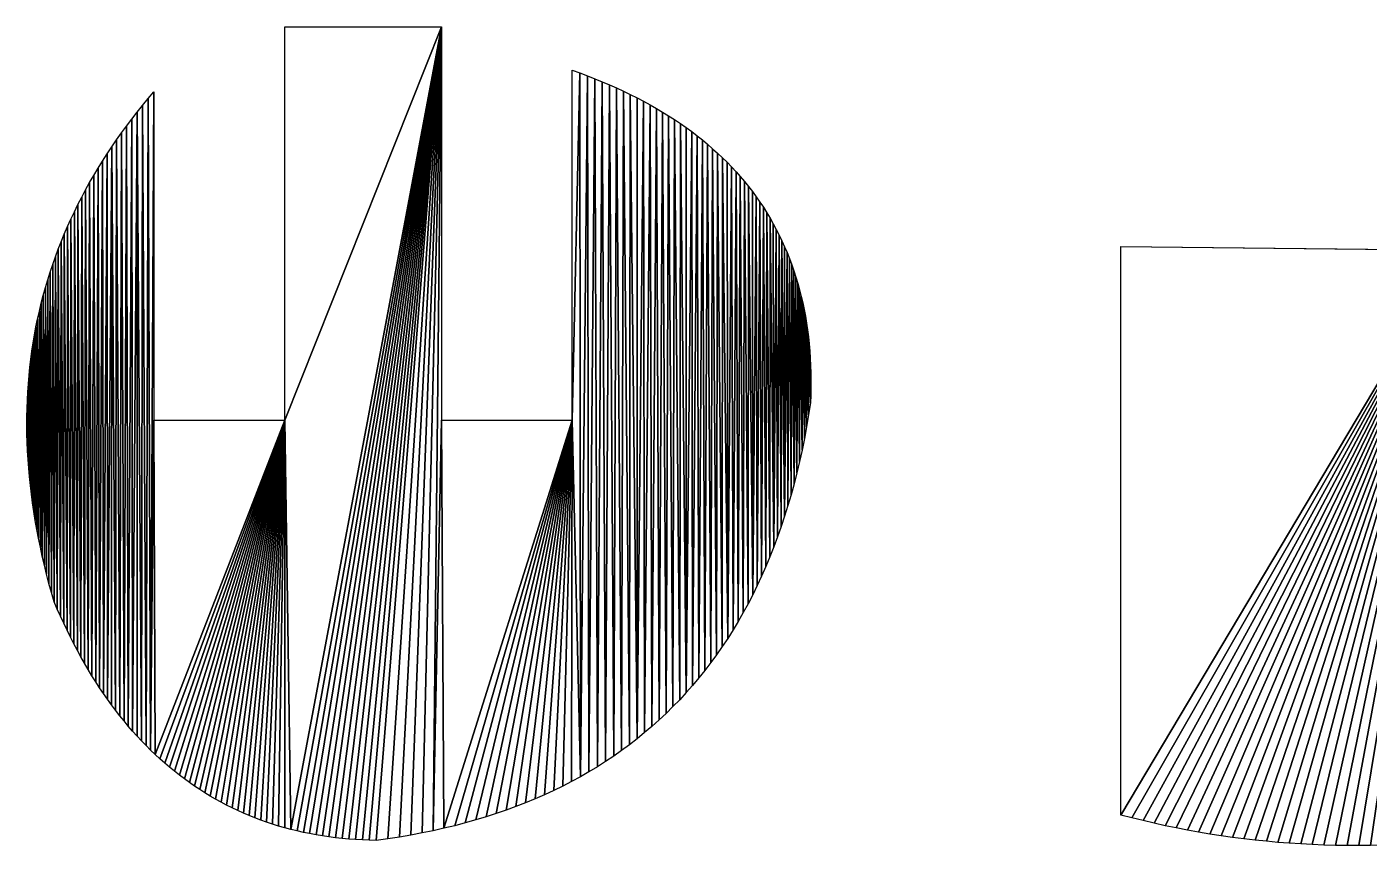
# Model space of a CAD drawing. Extents: x 10 to 917, y 10 to 841.
# Drawn here: x 12.2 to 77.2, y 610.5 to 650.5 of the extents above; entities that cross this region are included whole.
import ezdxf

# ---------------------------------------------------------------- set-up
doc = ezdxf.new("R2010")
doc.units = 0
doc.header["$MEASUREMENT"] = 0
doc.layers.get('0').update_dxf_attribs({"linetype": 'CONTINUOUS'})

msp = doc.modelspace()

# ---------------------------------------------------------------- linework, layer by layer
for p, q in [((24.666, 631.412), (24.666, 650.502)), ((24.666, 650.502), (32.259, 650.502)), ((32.259, 650.502), (32.259, 631.412)), ((38.6, 631.412), (38.6, 648.397)), ((38.6, 648.397), (38.974, 648.263)), ((38.974, 648.263), (39.342, 648.126)), ((39.342, 648.126), (39.704, 647.985)), ((39.704, 647.985), (40.06, 647.84)), ((40.06, 647.84), (40.409, 647.692)), ((40.409, 647.692), (40.753, 647.539)), ((17.774, 646.688), (18.046, 647.017)), ((18.046, 647.017), (18.325, 647.344)), ((18.325, 647.344), (18.325, 631.412)), ((40.753, 647.539), (41.09, 647.383)), ((41.09, 647.383), (41.421, 647.224)), ((41.421, 647.224), (41.746, 647.06)), ((41.746, 647.06), (42.065, 646.892)), ((17.249, 646.024), (17.508, 646.357)), ((17.508, 646.357), (17.774, 646.688)), ((42.065, 646.892), (42.378, 646.721)), ((42.378, 646.721), (42.684, 646.546)), ((42.684, 646.546), (42.985, 646.368)), ((42.985, 646.368), (43.279, 646.185)), ((16.75, 645.353), (16.996, 645.689)), ((16.996, 645.689), (17.249, 646.024)), ((43.279, 646.185), (43.567, 645.999)), ((43.567, 645.999), (43.849, 645.809)), ((43.849, 645.809), (44.125, 645.615)), ((44.125, 645.615), (44.395, 645.418)), ((16.276, 644.674), (16.51, 645.014)), ((16.51, 645.014), (16.75, 645.353)), ((44.395, 645.418), (44.658, 645.216)), ((44.658, 645.216), (44.916, 645.011)), ((44.916, 645.011), (45.167, 644.802)), ((15.829, 643.988), (16.049, 644.332)), ((16.049, 644.332), (16.276, 644.674)), ((45.167, 644.802), (45.412, 644.59)), ((45.412, 644.59), (45.651, 644.373)), ((45.651, 644.373), (45.884, 644.153)), ((15.615, 643.642), (15.829, 643.988)), ((45.884, 644.153), (46.11, 643.929)), ((46.11, 643.929), (46.331, 643.701)), ((46.331, 643.701), (46.545, 643.47)), ((15.206, 642.944), (15.407, 643.294)), ((15.407, 643.294), (15.615, 643.642)), ((46.545, 643.47), (46.753, 643.235)), ((46.753, 643.235), (46.956, 642.996)), ((14.822, 642.239), (15.011, 642.592)), ((15.011, 642.592), (15.206, 642.944)), ((46.956, 642.996), (47.152, 642.753)), ((47.152, 642.753), (47.341, 642.506)), ((47.341, 642.506), (47.525, 642.256)), ((14.465, 641.526), (14.64, 641.883)), ((14.64, 641.883), (14.822, 642.239)), ((47.525, 642.256), (47.702, 642.002)), ((47.702, 642.002), (47.874, 641.744)), ((47.874, 641.744), (48.039, 641.482)), ((14.133, 640.806), (14.296, 641.167)), ((14.296, 641.167), (14.465, 641.526)), ((48.039, 641.482), (48.198, 641.217)), ((48.198, 641.217), (48.351, 640.948)), ((13.827, 640.078), (13.977, 640.443)), ((13.977, 640.443), (14.133, 640.806)), ((48.351, 640.948), (48.498, 640.675)), ((48.498, 640.675), (48.638, 640.398)), ((13.684, 639.711), (13.827, 640.078)), ((48.638, 640.398), (48.773, 640.118)), ((48.773, 640.118), (48.901, 639.833)), ((48.901, 639.833), (49.023, 639.545)), ((65.21, 612.257), (65.21, 639.84)), ((65.21, 639.84), (81.509, 639.665)), ((13.417, 638.972), (13.547, 639.342)), ((13.547, 639.342), (13.684, 639.711)), ((49.023, 639.545), (49.14, 639.254)), ((49.14, 639.254), (49.249, 638.958)), ((13.175, 638.225), (13.293, 638.599)), ((13.293, 638.599), (13.417, 638.972)), ((49.249, 638.958), (49.353, 638.659)), ((49.353, 638.659), (49.451, 638.355)), ((12.96, 637.471), (13.064, 637.849)), ((13.064, 637.849), (13.175, 638.225)), ((49.451, 638.355), (49.542, 638.049)), ((49.542, 638.049), (49.628, 637.738)), ((12.861, 637.091), (12.96, 637.471)), ((49.628, 637.738), (49.707, 637.424)), ((49.707, 637.424), (49.78, 637.105)), ((12.684, 636.325), (12.77, 636.709)), ((12.77, 636.709), (12.861, 637.091)), ((49.78, 637.105), (49.847, 636.783)), ((49.847, 636.783), (49.907, 636.458)), ((12.533, 635.552), (12.605, 635.94)), ((12.605, 635.94), (12.684, 636.325)), ((49.907, 636.458), (49.962, 636.128)), ((49.962, 636.128), (50.011, 635.795)), ((12.467, 635.163), (12.533, 635.552)), ((50.011, 635.795), (50.053, 635.458)), ((50.053, 635.458), (50.089, 635.117)), ((12.354, 634.379), (12.407, 634.772)), ((12.407, 634.772), (12.467, 635.163)), ((50.089, 635.117), (50.119, 634.772)), ((50.119, 634.772), (50.143, 634.424)), ((12.267, 633.587), (12.308, 633.984)), ((12.308, 633.984), (12.354, 634.379)), ((50.143, 634.424), (50.161, 634.072)), ((50.161, 634.072), (50.172, 633.716)), ((12.234, 633.188), (12.267, 633.587)), ((50.172, 633.716), (50.178, 633.356)), ((50.178, 633.356), (50.177, 632.993)), ((12.185, 632.385), (12.206, 632.787)), ((12.206, 632.787), (12.234, 633.188)), ((50.17, 632.626), (50.157, 632.255)), ((50.177, 632.993), (50.17, 632.626)), ((12.163, 631.574), (12.171, 631.98)), ((12.171, 631.98), (12.185, 632.385)), ((50.157, 632.255), (50.066, 631.669)), ((12.161, 631.166), (12.163, 631.574)), ((18.325, 631.412), (24.666, 631.412)), ((32.259, 631.412), (38.6, 631.412)), ((50.066, 631.669), (49.967, 631.092)), ((12.166, 630.755), (12.161, 631.166)), ((12.178, 630.343), (12.166, 630.755)), ((49.967, 631.092), (49.86, 630.523)), ((12.195, 629.93), (12.178, 630.343)), ((49.86, 630.523), (49.746, 629.962)), ((12.219, 629.514), (12.195, 629.93)), ((12.25, 629.096), (12.219, 629.514)), ((49.624, 629.409), (49.495, 628.864)), ((49.746, 629.962), (49.624, 629.409)), ((12.287, 628.677), (12.25, 629.096)), ((49.495, 628.864), (49.358, 628.326)), ((12.331, 628.255), (12.287, 628.677)), ((12.381, 627.832), (12.331, 628.255)), ((49.358, 628.326), (49.214, 627.797)), ((12.437, 627.407), (12.381, 627.832)), ((12.5, 626.98), (12.437, 627.407)), ((49.214, 627.797), (49.062, 627.277)), ((12.569, 626.551), (12.5, 626.98)), ((48.903, 626.764), (48.736, 626.259)), ((49.062, 627.277), (48.903, 626.764)), ((12.645, 626.12), (12.569, 626.551)), ((12.727, 625.687), (12.645, 626.12)), ((48.736, 626.259), (48.561, 625.762)), ((12.816, 625.253), (12.727, 625.687)), ((48.561, 625.762), (48.379, 625.273)), ((12.911, 624.816), (12.816, 625.253)), ((13.012, 624.378), (12.911, 624.816)), ((48.19, 624.793), (47.993, 624.32)), ((48.379, 625.273), (48.19, 624.793)), ((13.12, 623.938), (13.012, 624.378)), ((47.993, 624.32), (47.788, 623.855)), ((13.235, 623.495), (13.12, 623.938)), ((13.355, 623.051), (13.235, 623.495)), ((47.788, 623.855), (47.576, 623.399)), ((13.483, 622.605), (13.355, 623.051)), ((47.356, 622.95), (47.129, 622.51)), ((47.576, 623.399), (47.356, 622.95)), ((13.635, 622.252), (13.483, 622.605)), ((13.79, 621.904), (13.635, 622.252)), ((47.129, 622.51), (46.894, 622.078)), ((13.948, 621.561), (13.79, 621.904)), ((14.109, 621.224), (13.948, 621.561)), ((46.652, 621.653), (46.402, 621.237)), ((46.894, 622.078), (46.652, 621.653)), ((14.273, 620.892), (14.109, 621.224)), ((14.44, 620.566), (14.273, 620.892)), ((46.402, 621.237), (46.145, 620.829)), ((14.61, 620.245), (14.44, 620.566)), ((14.782, 619.93), (14.61, 620.245)), ((45.88, 620.429), (45.607, 620.037)), ((46.145, 620.829), (45.88, 620.429)), ((14.958, 619.62), (14.782, 619.93)), ((15.136, 619.316), (14.958, 619.62)), ((45.327, 619.653), (45.04, 619.277)), ((45.607, 620.037), (45.327, 619.653)), ((15.318, 619.017), (15.136, 619.316)), ((15.502, 618.724), (15.318, 619.017)), ((45.04, 619.277), (44.745, 618.909)), ((15.689, 618.436), (15.502, 618.724)), ((15.879, 618.153), (15.689, 618.436)), ((44.442, 618.549), (44.132, 618.197)), ((44.745, 618.909), (44.442, 618.549)), ((16.072, 617.876), (15.879, 618.153)), ((16.268, 617.605), (16.072, 617.876)), ((43.814, 617.853), (43.489, 617.517)), ((44.132, 618.197), (43.814, 617.853)), ((16.467, 617.339), (16.268, 617.605)), ((16.669, 617.079), (16.467, 617.339)), ((16.874, 616.824), (16.669, 617.079)), ((43.156, 617.19), (42.816, 616.87)), ((43.489, 617.517), (43.156, 617.19)), ((17.081, 616.574), (16.874, 616.824)), ((17.292, 616.33), (17.081, 616.574)), ((17.505, 616.092), (17.292, 616.33)), ((42.468, 616.559), (42.113, 616.255)), ((42.816, 616.87), (42.468, 616.559)), ((17.722, 615.859), (17.505, 616.092)), ((17.941, 615.631), (17.722, 615.859)), ((41.379, 615.672), (41.001, 615.393)), ((41.75, 615.96), (41.379, 615.672)), ((42.113, 616.255), (41.75, 615.96)), ((18.163, 615.409), (17.941, 615.631)), ((18.388, 615.193), (18.163, 615.409)), ((18.616, 614.982), (18.388, 615.193)), ((40.616, 615.121), (40.223, 614.858)), ((41.001, 615.393), (40.616, 615.121)), ((18.847, 614.776), (18.616, 614.982)), ((19.081, 614.576), (18.847, 614.776)), ((19.318, 614.381), (19.081, 614.576)), ((19.557, 614.192), (19.318, 614.381)), ((39.822, 614.603), (39.414, 614.356)), ((40.223, 614.858), (39.822, 614.603)), ((19.8, 614.008), (19.557, 614.192)), ((20.045, 613.83), (19.8, 614.008)), ((20.294, 613.657), (20.045, 613.83)), ((38.575, 613.886), (38.144, 613.663)), ((38.998, 614.117), (38.575, 613.886)), ((39.414, 614.356), (38.998, 614.117)), ((20.545, 613.49), (20.294, 613.657)), ((20.799, 613.328), (20.545, 613.49)), ((21.056, 613.172), (20.799, 613.328)), ((21.316, 613.021), (21.056, 613.172)), ((37.26, 613.241), (36.806, 613.042)), ((37.706, 613.448), (37.26, 613.241)), ((38.144, 613.663), (37.706, 613.448)), ((21.579, 612.876), (21.316, 613.021)), ((21.845, 612.736), (21.579, 612.876)), ((22.114, 612.602), (21.845, 612.736)), ((22.386, 612.473), (22.114, 612.602)), ((22.66, 612.35), (22.386, 612.473)), ((35.401, 612.494), (34.917, 612.327)), ((35.877, 612.668), (35.401, 612.494)), ((36.345, 612.851), (35.877, 612.668)), ((36.806, 613.042), (36.345, 612.851)), ((22.938, 612.232), (22.66, 612.35)), ((23.218, 612.119), (22.938, 612.232)), ((23.502, 612.013), (23.218, 612.119)), ((23.788, 611.911), (23.502, 612.013)), ((24.077, 611.815), (23.788, 611.911)), ((24.369, 611.725), (24.077, 611.815)), ((33.421, 611.876), (32.907, 611.741)), ((33.927, 612.018), (33.421, 611.876)), ((34.426, 612.169), (33.927, 612.018)), ((34.917, 612.327), (34.426, 612.169)), ((65.743, 612.118), (65.21, 612.257)), ((66.278, 611.985), (65.743, 612.118)), ((66.814, 611.86), (66.278, 611.985)), ((67.352, 611.741), (66.814, 611.86)), ((24.664, 611.64), (24.369, 611.725)), ((24.962, 611.56), (24.664, 611.64)), ((25.263, 611.486), (24.962, 611.56)), ((25.567, 611.418), (25.263, 611.486)), ((25.873, 611.355), (25.567, 611.418)), ((26.183, 611.297), (25.873, 611.355)), ((26.495, 611.245), (26.183, 611.297)), ((26.811, 611.198), (26.495, 611.245)), ((27.129, 611.157), (26.811, 611.198)), ((27.45, 611.122), (27.129, 611.157)), ((27.774, 611.091), (27.45, 611.122)), ((30.225, 611.19), (29.667, 611.104)), ((30.777, 611.284), (30.225, 611.19)), ((31.321, 611.386), (30.777, 611.284)), ((31.857, 611.496), (31.321, 611.386)), ((32.386, 611.615), (31.857, 611.496)), ((32.907, 611.741), (32.386, 611.615)), ((67.891, 611.629), (67.352, 611.741)), ((68.432, 611.525), (67.891, 611.629)), ((68.974, 611.427), (68.432, 611.525)), ((69.518, 611.335), (68.974, 611.427)), ((70.064, 611.251), (69.518, 611.335)), ((70.611, 611.174), (70.064, 611.251)), ((71.16, 611.103), (70.611, 611.174)), ((28.101, 611.067), (27.774, 611.091)), ((28.431, 611.048), (28.101, 611.067)), ((28.764, 611.034), (28.431, 611.048)), ((29.1, 611.026), (28.764, 611.034)), ((29.667, 611.104), (29.1, 611.026)), ((71.71, 611.039), (71.16, 611.103)), ((72.262, 610.982), (71.71, 611.039)), ((72.816, 610.932), (72.262, 610.982)), ((73.371, 610.889), (72.816, 610.932)), ((73.928, 610.853), (73.371, 610.889)), ((74.486, 610.823), (73.928, 610.853)), ((75.046, 610.801), (74.486, 610.823)), ((75.608, 610.785), (75.046, 610.801)), ((76.171, 610.776), (75.608, 610.785)), ((76.736, 610.774), (76.171, 610.776)), ((77.302, 610.779), (76.736, 610.774))]:
    msp.add_line(p, q)

# ---------------------------------------------------------------- meshes
mesh = msp.add_polyface()
corners = [(24.666, 631.412), (32.259, 650.502), (24.962, 611.56), (12.163, 631.574), (12.166, 630.755), (12.161, 631.166), (12.171, 631.98), (12.178, 630.343), (12.185, 632.385), (12.195, 629.93), (12.206, 632.787), (12.219, 629.514), (12.234, 633.188), (12.25, 629.096), (12.267, 633.587), (12.287, 628.677), (12.308, 633.984), (12.331, 628.255), (12.354, 634.379), (12.381, 627.832), (12.407, 634.772), (12.437, 627.407), (12.467, 635.163), (12.5, 626.98), (12.533, 635.552), (12.569, 626.551), (12.605, 635.94), (12.645, 626.12), (12.684, 636.325), (12.727, 625.687), (12.77, 636.709), (12.816, 625.253), (12.861, 637.091), (12.911, 624.816), (12.96, 637.471), (13.012, 624.378), (13.064, 637.849), (13.12, 623.938), (13.175, 638.225), (13.235, 623.495), (13.293, 638.599), (13.355, 623.051), (18.163, 615.409), (18.325, 647.344), (18.325, 631.412)]
mesh.append_faces([[corners[k] for k in face] for face in [(3, 4, 5)]], dxfattribs={"vtx0": -1})
mesh.append_faces([[corners[k] for k in face] for face in [(4, 6, 7), (7, 8, 9), (9, 10, 11), (11, 12, 13), (13, 14, 15), (15, 16, 17), (17, 18, 19), (19, 20, 21), (21, 22, 23), (23, 24, 25), (25, 26, 27), (27, 28, 29), (29, 30, 31), (31, 32, 33), (33, 34, 35), (35, 36, 37), (37, 38, 39), (39, 40, 41)]], dxfattribs={"vtx0": -1, "vtx1": -1})
mesh.append_faces([[corners[k] for k in face] for face in [(0, 1, 2)]], dxfattribs={"vtx0": -1, "vtx1": -1, "vtx2": -1})
mesh.append_faces([[corners[k] for k in face] for face in [(4, 3, 6), (7, 6, 8), (9, 8, 10), (11, 10, 12), (13, 12, 14), (15, 14, 16), (17, 16, 18), (19, 18, 20), (21, 20, 22), (23, 22, 24), (25, 24, 26), (42, 43, 44)]], dxfattribs={"vtx0": -1, "vtx2": -1})
mesh = msp.add_polyface()
corners = [(32.259, 650.502), (24.666, 631.412), (24.666, 650.502), (12.645, 626.12), (12.605, 635.94), (12.684, 636.325), (12.727, 625.687), (12.77, 636.709), (12.816, 625.253), (12.861, 637.091), (12.911, 624.816), (12.96, 637.471), (13.012, 624.378), (13.064, 637.849), (13.12, 623.938), (13.175, 638.225), (13.235, 623.495), (13.293, 638.599), (13.355, 623.051), (13.417, 638.972), (13.483, 622.605), (13.547, 639.342), (13.635, 622.252), (13.684, 639.711), (13.79, 621.904), (13.827, 640.078), (13.948, 621.561), (13.977, 640.443), (14.109, 621.224), (14.133, 640.806), (14.273, 620.892), (14.296, 641.167), (14.44, 620.566), (14.465, 641.526), (14.61, 620.245), (14.64, 641.883), (14.782, 619.93), (14.822, 642.239), (14.958, 619.62), (15.011, 642.592), (15.136, 619.316), (15.206, 642.944), (15.318, 619.017), (15.407, 643.294), (15.502, 618.724), (15.615, 643.642), (15.689, 618.436), (15.829, 643.988), (15.879, 618.153), (16.049, 644.332), (16.072, 617.876), (16.276, 644.674), (16.467, 617.339), (16.51, 645.014), (16.669, 617.079), (16.75, 645.353), (16.874, 616.824), (16.996, 645.689), (17.081, 616.574), (17.249, 646.024), (17.292, 616.33), (17.508, 646.357), (17.722, 615.859), (17.774, 646.688), (17.941, 615.631), (18.046, 647.017), (18.163, 615.409), (18.325, 647.344)]
mesh.append_faces([[corners[k] for k in face] for face in [(0, 1, 2)]], dxfattribs={"vtx0": -1})
mesh.append_faces([[corners[k] for k in face] for face in [(3, 4, 5), (6, 5, 7), (8, 7, 9), (10, 9, 11), (12, 11, 13), (14, 13, 15), (16, 15, 17), (18, 17, 19), (20, 19, 21), (22, 21, 23), (24, 23, 25), (26, 25, 27), (28, 27, 29), (30, 29, 31), (32, 31, 33), (34, 33, 35), (36, 35, 37), (38, 37, 39), (40, 39, 41), (42, 41, 43), (44, 43, 45), (46, 45, 47), (48, 47, 49), (50, 49, 51), (52, 51, 53), (54, 53, 55), (56, 55, 57), (58, 57, 59), (60, 59, 61), (62, 61, 63), (64, 63, 65), (66, 65, 67)]], dxfattribs={"vtx0": -1, "vtx2": -1})
mesh = msp.add_polyface()
corners = [(24.962, 611.56), (32.259, 650.502), (25.263, 611.486), (25.567, 611.418), (25.873, 611.355), (26.183, 611.297), (26.495, 611.245), (26.811, 611.198), (27.129, 611.157), (27.45, 611.122), (27.774, 611.091), (28.101, 611.067), (28.431, 611.048), (28.764, 611.034), (19.318, 614.381), (24.666, 631.412), (19.557, 614.192), (19.8, 614.008), (20.045, 613.83), (20.294, 613.657), (20.545, 613.49), (20.799, 613.328), (21.056, 613.172), (21.316, 613.021), (21.579, 612.876), (21.845, 612.736), (22.114, 612.602), (22.386, 612.473), (22.66, 612.35), (22.938, 612.232), (23.218, 612.119), (23.502, 612.013), (23.788, 611.911), (24.077, 611.815), (24.369, 611.725), (24.664, 611.64)]
mesh.append_faces([[corners[k] for k in face] for face in [(0, 1, 2), (2, 1, 3), (3, 1, 4), (4, 1, 5), (5, 1, 6), (6, 1, 7), (7, 1, 8), (8, 1, 9), (9, 1, 10), (10, 1, 11), (11, 1, 12), (12, 1, 13), (14, 15, 16), (16, 15, 17), (17, 15, 18), (18, 15, 19), (19, 15, 20), (20, 15, 21), (21, 15, 22), (22, 15, 23), (23, 15, 24), (24, 15, 25), (25, 15, 26), (26, 15, 27), (27, 15, 28), (28, 15, 29), (29, 15, 30), (30, 15, 31), (31, 15, 32), (32, 15, 33), (33, 15, 34), (34, 15, 35), (35, 15, 0)]], dxfattribs={"vtx0": -1, "vtx1": -1})
mesh = msp.add_polyface()
corners = [(28.764, 611.034), (32.259, 650.502), (29.1, 611.026), (29.667, 611.104), (30.225, 611.19), (30.777, 611.284), (31.321, 611.386), (31.857, 611.496), (32.259, 631.412), (32.386, 611.615), (38.6, 631.412), (32.907, 611.741), (33.421, 611.876), (33.927, 612.018), (34.426, 612.169), (34.917, 612.327), (35.401, 612.494), (35.877, 612.668), (36.345, 612.851), (36.806, 613.042), (37.26, 613.241), (37.706, 613.448), (38.144, 613.663), (38.575, 613.886), (38.998, 614.117), (38.974, 648.263), (39.342, 648.126), (39.414, 614.356), (39.704, 647.985), (39.822, 614.603), (40.06, 647.84), (40.223, 614.858), (40.409, 647.692), (40.616, 615.121), (40.753, 647.539), (41.001, 615.393), (41.09, 647.383), (41.379, 615.672), (41.421, 647.224), (41.75, 615.96), (42.065, 646.892), (42.113, 616.255)]
mesh.append_faces([[corners[k] for k in face] for face in [(0, 1, 2), (2, 1, 3), (3, 1, 4), (4, 1, 5), (5, 1, 6), (6, 1, 7), (7, 8, 9), (9, 10, 11), (11, 10, 12), (12, 10, 13), (13, 10, 14), (14, 10, 15), (15, 10, 16), (16, 10, 17), (17, 10, 18), (18, 10, 19), (19, 10, 20), (20, 10, 21), (21, 10, 22), (22, 10, 23), (23, 10, 24), (24, 26, 27), (27, 28, 29), (29, 30, 31), (31, 32, 33), (33, 34, 35), (35, 36, 37), (37, 38, 39), (39, 40, 41)]], dxfattribs={"vtx0": -1, "vtx1": -1})
mesh.append_faces([[corners[k] for k in face] for face in [(24, 10, 25)]], dxfattribs={"vtx0": -1, "vtx1": -1, "vtx2": -1})
mesh.append_faces([[corners[k] for k in face] for face in [(7, 1, 8), (9, 8, 10)]], dxfattribs={"vtx0": -1, "vtx2": -1})
mesh = msp.add_polyface()
corners = [(38.974, 648.263), (38.6, 631.412), (38.6, 648.397), (38.998, 614.117), (39.342, 648.126), (39.414, 614.356), (39.704, 647.985), (39.822, 614.603), (40.06, 647.84), (40.223, 614.858), (40.409, 647.692), (40.616, 615.121), (40.753, 647.539), (41.001, 615.393), (41.09, 647.383), (41.379, 615.672), (41.421, 647.224), (41.75, 615.96), (41.746, 647.06), (42.065, 646.892), (42.113, 616.255), (42.378, 646.721), (42.468, 616.559), (42.684, 646.546), (42.816, 616.87), (42.985, 646.368), (43.156, 617.19), (43.279, 646.185), (43.489, 617.517), (43.567, 645.999), (43.814, 617.853), (43.849, 645.809), (44.132, 618.197), (44.125, 645.615), (44.395, 645.418), (44.442, 618.549), (44.658, 645.216), (44.745, 618.909), (44.916, 645.011), (45.04, 619.277), (45.167, 644.802), (45.327, 619.653), (45.412, 644.59), (45.607, 620.037), (45.651, 644.373), (45.88, 620.429), (45.884, 644.153), (46.145, 620.829), (46.11, 643.929), (46.331, 643.701), (46.402, 621.237), (46.545, 643.47), (46.652, 621.653), (46.753, 643.235), (46.894, 622.078), (46.956, 642.996), (47.129, 622.51), (47.152, 642.753), (47.356, 622.95), (47.341, 642.506), (47.525, 642.256), (47.576, 623.399), (47.702, 642.002)]
mesh.append_faces([[corners[k] for k in face] for face in [(0, 1, 2)]], dxfattribs={"vtx0": -1})
mesh.append_faces([[corners[k] for k in face] for face in [(3, 0, 4), (5, 4, 6), (7, 6, 8), (9, 8, 10), (11, 10, 12), (13, 12, 14), (15, 14, 16), (17, 16, 18), (17, 18, 19), (20, 19, 21), (22, 21, 23), (24, 23, 25), (26, 25, 27), (28, 27, 29), (30, 29, 31), (32, 31, 33), (32, 33, 34), (35, 34, 36), (37, 36, 38), (39, 38, 40), (41, 40, 42), (43, 42, 44), (45, 44, 46), (47, 46, 48), (47, 48, 49), (50, 49, 51), (52, 51, 53), (54, 53, 55), (56, 55, 57), (58, 57, 59), (58, 59, 60), (61, 60, 62)]], dxfattribs={"vtx0": -1, "vtx2": -1})
mesh = msp.add_polyface()
corners = [(13.355, 623.051), (13.417, 638.972), (13.483, 622.605), (13.547, 639.342), (13.635, 622.252), (13.684, 639.711), (13.79, 621.904), (13.827, 640.078), (13.948, 621.561), (13.977, 640.443), (14.109, 621.224), (14.133, 640.806), (14.273, 620.892), (14.296, 641.167), (14.44, 620.566), (14.465, 641.526), (14.61, 620.245), (14.64, 641.883), (14.782, 619.93), (14.822, 642.239), (14.958, 619.62), (15.011, 642.592), (15.136, 619.316), (15.206, 642.944), (15.318, 619.017), (15.407, 643.294), (15.502, 618.724), (15.615, 643.642), (15.689, 618.436), (15.829, 643.988), (15.879, 618.153), (16.049, 644.332), (16.072, 617.876), (16.276, 644.674), (16.268, 617.605), (16.467, 617.339), (16.51, 645.014), (16.669, 617.079), (16.75, 645.353), (16.874, 616.824), (16.996, 645.689), (17.081, 616.574), (17.249, 646.024), (17.292, 616.33), (17.508, 646.357), (17.505, 616.092), (17.722, 615.859), (17.774, 646.688), (17.941, 615.631), (18.046, 647.017), (18.163, 615.409), (18.325, 631.412), (18.388, 615.193), (24.666, 631.412), (18.616, 614.982), (18.847, 614.776), (19.081, 614.576), (19.318, 614.381)]
mesh.append_faces([[corners[k] for k in face] for face in [(0, 1, 2), (2, 3, 4), (4, 5, 6), (6, 7, 8), (8, 9, 10), (10, 11, 12), (12, 13, 14), (14, 15, 16), (16, 17, 18), (18, 19, 20), (20, 21, 22), (22, 23, 24), (24, 25, 26), (26, 27, 28), (28, 29, 30), (30, 31, 32), (32, 33, 34), (34, 33, 35), (35, 36, 37), (37, 38, 39), (39, 40, 41), (41, 42, 43), (43, 44, 45), (45, 44, 46), (46, 47, 48), (48, 49, 50), (50, 51, 52), (52, 53, 54), (54, 53, 55), (55, 53, 56), (56, 53, 57)]], dxfattribs={"vtx0": -1, "vtx1": -1})
mesh.append_faces([[corners[k] for k in face] for face in [(52, 51, 53)]], dxfattribs={"vtx0": -1, "vtx2": -1})
mesh = msp.add_polyface()
corners = [(42.113, 616.255), (42.378, 646.721), (42.468, 616.559), (42.684, 646.546), (42.816, 616.87), (42.985, 646.368), (43.156, 617.19), (43.279, 646.185), (43.489, 617.517), (43.567, 645.999), (43.814, 617.853), (43.849, 645.809), (44.132, 618.197), (44.395, 645.418), (44.442, 618.549), (44.658, 645.216), (44.745, 618.909), (44.916, 645.011), (45.04, 619.277), (45.167, 644.802), (45.327, 619.653), (45.412, 644.59), (45.607, 620.037), (45.651, 644.373), (45.88, 620.429), (45.884, 644.153), (46.145, 620.829), (46.331, 643.701), (46.402, 621.237), (46.545, 643.47), (46.652, 621.653), (46.753, 643.235), (46.894, 622.078), (46.956, 642.996), (47.129, 622.51), (47.152, 642.753), (47.356, 622.95), (47.525, 642.256), (47.576, 623.399), (47.702, 642.002), (47.788, 623.855), (47.874, 641.744), (47.993, 624.32), (48.039, 641.482), (48.19, 624.793), (48.198, 641.217), (48.379, 625.273), (48.498, 640.675), (48.561, 625.762), (48.638, 640.398), (48.736, 626.259), (48.773, 640.118), (48.903, 626.764), (49.023, 639.545), (49.062, 627.277), (49.14, 639.254), (49.214, 627.797), (49.249, 638.958), (49.358, 628.326), (49.451, 638.355), (49.495, 628.864), (49.542, 638.049), (49.624, 629.409), (49.628, 637.738), (49.746, 629.962), (49.78, 637.105), (49.86, 630.523)]
mesh.append_faces([[corners[k] for k in face] for face in [(0, 1, 2), (2, 3, 4), (4, 5, 6), (6, 7, 8), (8, 9, 10), (10, 11, 12), (12, 13, 14), (14, 15, 16), (16, 17, 18), (18, 19, 20), (20, 21, 22), (22, 23, 24), (24, 25, 26), (26, 27, 28), (28, 29, 30), (30, 31, 32), (32, 33, 34), (34, 35, 36), (36, 37, 38), (38, 39, 40), (40, 41, 42), (42, 43, 44), (44, 45, 46), (46, 47, 48), (48, 49, 50), (50, 51, 52), (52, 53, 54), (54, 55, 56), (56, 57, 58), (58, 59, 60), (60, 61, 62), (62, 63, 64), (64, 65, 66)]], dxfattribs={"vtx0": -1, "vtx1": -1})
mesh = msp.add_polyface()
corners = [(47.788, 623.855), (47.702, 642.002), (47.874, 641.744), (47.993, 624.32), (48.039, 641.482), (48.19, 624.793), (48.198, 641.217), (48.379, 625.273), (48.351, 640.948), (48.498, 640.675), (48.561, 625.762), (48.638, 640.398), (48.736, 626.259), (48.773, 640.118), (48.903, 626.764), (48.901, 639.833), (49.023, 639.545), (49.062, 627.277), (49.14, 639.254), (49.214, 627.797), (49.249, 638.958), (49.358, 628.326), (49.353, 638.659), (49.451, 638.355), (49.495, 628.864), (49.542, 638.049), (49.624, 629.409), (49.628, 637.738), (49.746, 629.962), (49.707, 637.424), (49.78, 637.105), (49.86, 630.523), (49.847, 636.783), (49.907, 636.458), (49.967, 631.092), (49.962, 636.128), (50.011, 635.795), (50.066, 631.669), (50.053, 635.458), (50.089, 635.117), (50.157, 632.255), (50.119, 634.772), (50.143, 634.424), (50.161, 634.072), (50.17, 632.626), (50.172, 633.716), (50.177, 632.993), (50.178, 633.356)]
mesh.append_faces([[corners[k] for k in face] for face in [(46, 45, 47)]], dxfattribs={"vtx0": -1})
mesh.append_faces([[corners[k] for k in face] for face in [(31, 33, 34), (34, 36, 37), (37, 39, 40), (40, 43, 44), (44, 45, 46)]], dxfattribs={"vtx0": -1, "vtx1": -1})
mesh.append_faces([[corners[k] for k in face] for face in [(0, 1, 2), (3, 2, 4), (5, 4, 6), (7, 6, 8), (7, 8, 9), (10, 9, 11), (12, 11, 13), (14, 13, 15), (14, 15, 16), (17, 16, 18), (19, 18, 20), (21, 20, 22), (21, 22, 23), (24, 23, 25), (26, 25, 27), (28, 27, 29), (28, 29, 30), (31, 30, 32), (31, 32, 33), (34, 33, 35), (34, 35, 36), (37, 36, 38), (37, 38, 39), (40, 39, 41), (40, 41, 42), (40, 42, 43), (44, 43, 45)]], dxfattribs={"vtx0": -1, "vtx2": -1})
mesh = msp.add_polyface()
corners = [(81.509, 639.665), (65.21, 612.257), (65.21, 639.84), (65.743, 612.118), (66.278, 611.985), (66.814, 611.86), (67.352, 611.741), (67.891, 611.629), (68.432, 611.525), (68.974, 611.427), (69.518, 611.335), (70.064, 611.251), (70.611, 611.174), (71.16, 611.103), (71.71, 611.039), (72.262, 610.982), (72.816, 610.932), (73.371, 610.889), (73.928, 610.853), (74.486, 610.823), (75.046, 610.801), (75.608, 610.785), (76.171, 610.776), (76.736, 610.774), (77.302, 610.779), (77.87, 610.791), (78.44, 610.809), (79.011, 610.834), (79.583, 610.867), (80.158, 610.906), (80.734, 610.952), (81.311, 611.005), (81.509, 625.943), (81.89, 611.064), (87.85, 625.943), (82.471, 611.131), (83.053, 611.204), (85.185, 611.114), (87.204, 611.018), (89.108, 610.916), (87.85, 639.929), (88.99, 639.742), (90.115, 639.567), (90.898, 610.809), (91.226, 639.404), (92.573, 610.697), (92.322, 639.252), (93.404, 639.112), (94.135, 610.579), (94.471, 638.984), (95.582, 610.456), (95.525, 638.867), (96.563, 638.762)]
mesh.append_faces([[corners[k] for k in face] for face in [(0, 1, 2)]], dxfattribs={"vtx0": -1})
mesh.append_faces([[corners[k] for k in face] for face in [(1, 0, 3), (3, 0, 4), (4, 0, 5), (5, 0, 6), (6, 0, 7), (7, 0, 8), (8, 0, 9), (9, 0, 10), (10, 0, 11), (11, 0, 12), (12, 0, 13), (13, 0, 14), (14, 0, 15), (15, 0, 16), (16, 0, 17), (17, 0, 18), (18, 0, 19), (19, 0, 20), (20, 0, 21), (21, 0, 22), (22, 0, 23), (23, 0, 24), (24, 0, 25), (25, 0, 26), (26, 0, 27), (27, 0, 28), (28, 0, 29), (29, 0, 30), (30, 0, 31), (31, 32, 33), (33, 34, 35), (35, 34, 36), (36, 34, 37), (37, 34, 38), (38, 34, 39), (39, 42, 43), (43, 44, 45), (45, 47, 48), (48, 49, 50)]], dxfattribs={"vtx0": -1, "vtx1": -1})
mesh.append_faces([[corners[k] for k in face] for face in [(31, 0, 32), (33, 32, 34), (39, 34, 40), (39, 40, 41), (39, 41, 42), (43, 42, 44), (45, 44, 46), (45, 46, 47), (48, 47, 49), (50, 49, 51), (50, 51, 52)]], dxfattribs={"vtx0": -1, "vtx2": -1})

doc.saveas('drawing.dxf')
